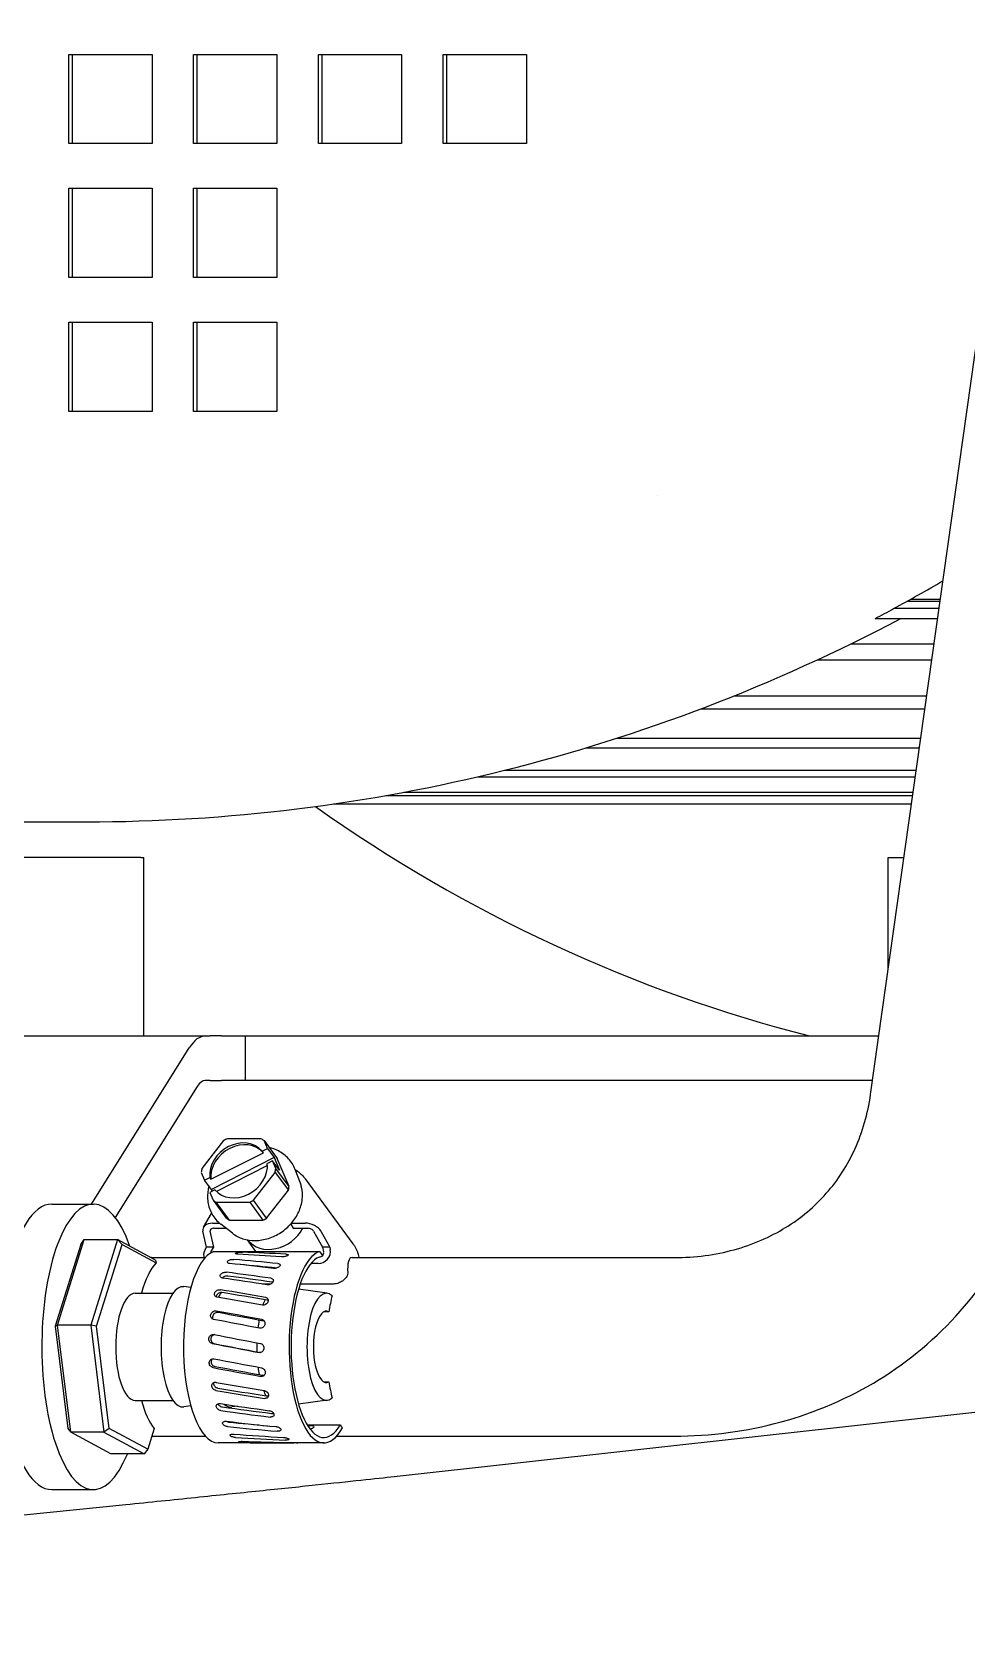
# Model space of a CAD drawing. Header units: millimetres. Extents: x -360063 to 84100, y -179792 to 59400.
# Drawn here: x 40102.9 to 40207.7, y 43552.7 to 43732.7 of the extents above; entities that cross this region are included whole.
import ezdxf

# ---------------------------------------------------------------- set-up
doc = ezdxf.new("R2010")
doc.units = ezdxf.units.MM
doc.header["$LTSCALE"] = 100
doc.layers.add('Visible', color=7, linetype='Continuous', lineweight=25)

msp = doc.modelspace()

# ---------------------------------------------------------------- linework, layer by layer
at = {"layer": 'Visible'}
for p, q in [((40196.89, 43613.59), (40231.6, 43860.06)), ((40107.03, 43730.17), (40116.36, 43730.17)), ((40107.03, 43720.17), (40107.03, 43730.17)), ((40107.39, 43730.17), (40107.39, 43720.17)), ((40116.36, 43730.17), (40116.36, 43720.17)), ((40121.02, 43720.17), (40121.02, 43730.17)), ((40121.02, 43730.17), (40130.34, 43730.17)), ((40121.38, 43730.17), (40121.38, 43720.17)), ((40130.34, 43730.17), (40130.34, 43720.17)), ((40135.01, 43730.17), (40144.33, 43730.17)), ((40135.01, 43720.17), (40135.01, 43730.17)), ((40135.37, 43730.17), (40135.37, 43720.17)), ((40144.33, 43730.17), (40144.33, 43720.17)), ((40149, 43730.17), (40158.32, 43730.17)), ((40149, 43720.17), (40149, 43730.17)), ((40149.36, 43730.17), (40149.36, 43720.17)), ((40158.32, 43730.17), (40158.32, 43720.17)), ((40116.36, 43720.17), (40107.03, 43720.17)), ((40130.34, 43720.17), (40121.02, 43720.17)), ((40144.33, 43720.17), (40135.01, 43720.17)), ((40158.32, 43720.17), (40149, 43720.17)), ((40107.03, 43705.17), (40107.03, 43715.17)), ((40107.03, 43715.17), (40116.36, 43715.17)), ((40107.39, 43715.17), (40107.39, 43705.17)), ((40116.36, 43715.17), (40116.36, 43705.17)), ((40121.02, 43715.17), (40130.34, 43715.17)), ((40121.02, 43705.17), (40121.02, 43715.17)), ((40121.38, 43715.17), (40121.38, 43705.17)), ((40130.34, 43715.17), (40130.34, 43705.17)), ((40116.36, 43705.17), (40107.03, 43705.17)), ((40130.34, 43705.17), (40121.02, 43705.17)), ((40107.03, 43690.17), (40107.03, 43700.17)), ((40107.03, 43700.17), (40116.36, 43700.17)), ((40107.39, 43700.17), (40107.39, 43690.17)), ((40116.36, 43700.17), (40116.36, 43690.17)), ((40121.02, 43700.17), (40130.34, 43700.17)), ((40121.02, 43690.17), (40121.02, 43700.17)), ((40121.38, 43700.17), (40121.38, 43690.17)), ((40130.34, 43700.17), (40130.34, 43690.17)), ((40116.36, 43690.17), (40107.03, 43690.17)), ((40130.34, 43690.17), (40121.02, 43690.17)), ((40200.96, 43668.88), (40204.68, 43668.88)), ((40204.71, 43669.1), (40201.37, 43669.1)), ((40197.39, 43666.95), (40204.41, 43666.95)), ((40204.56, 43668.06), (40199.48, 43668.06)), ((40194.67, 43664.1), (40204.01, 43664.1)), ((40190.92, 43662.32), (40203.75, 43662.32)), ((40181.55, 43658.27), (40203.18, 43658.27)), ((40177.88, 43656.84), (40202.98, 43656.84)), ((40168.47, 43653.54), (40202.52, 43653.54)), ((40165, 43652.46), (40202.37, 43652.46)), ((40152.84, 43649.22), (40201.91, 43649.22)), ((40155.85, 43649.94), (40202.01, 43649.94)), ((40142.56, 43647.11), (40201.61, 43647.11)), ((40144.56, 43647.48), (40201.66, 43647.48)), ((40136.68, 43646.17), (40201.48, 43646.17)), ((40068.18, 43644.17), (40108.97, 43644.17)), ((40115.1, 43640.17), (40100.67, 43640.17)), ((40115.1, 43640.17), (40115.44, 43640.17)), ((40115.44, 43620.17), (40115.44, 43640.17)), ((40198.86, 43640.17), (40200.64, 43640.17)), ((40198.86, 43627.57), (40198.86, 43640.17)), ((40085.02, 43620.17), (40122.33, 43620.17)), ((40122.33, 43620.17), (40122.87, 43620.17)), ((40124.16, 43620.17), (40122.87, 43620.17)), ((40124.16, 43620.17), (40126.8, 43620.17)), ((40126.8, 43620.17), (40127.44, 43620.17)), ((40126.8, 43620.17), (40126.8, 43615.17)), ((40127.44, 43620.17), (40197.82, 43620.17)), ((40109.59, 43601.33), (40120.52, 43618.83)), ((40122.87, 43615.17), (40122.33, 43615.17)), ((40122.87, 43615.17), (40124.16, 43615.17)), ((40126.8, 43615.17), (40124.16, 43615.17)), ((40127.44, 43615.17), (40126.8, 43615.17)), ((40197.12, 43615.17), (40127.44, 43615.17)), ((40121.43, 43614.5), (40112.24, 43599.81)), ((40124.38, 43608.44), (40121.95, 43605.31)), ((40128.56, 43608.65), (40124.8, 43608.65)), ((40128.7, 43607.27), (40129.28, 43607.57)), ((40128.91, 43608.44), (40130.39, 43606.43)), ((40129.28, 43607.57), (40128.91, 43608.44)), ((40129.28, 43607.57), (40130.04, 43606.53)), ((40122.96, 43604.11), (40128.84, 43607.08)), ((40130.04, 43606.53), (40123.01, 43602.97)), ((40128.84, 43607.08), (40128.7, 43607.27)), ((40129.86, 43606.18), (40129.28, 43605.89)), ((40130.63, 43605.14), (40129.86, 43606.18)), ((40130.23, 43605.31), (40129.86, 43606.18)), ((40130.04, 43606.53), (40130.63, 43605.14)), ((40131.71, 43603.3), (40130.39, 43606.43)), ((40121.88, 43604.88), (40122.25, 43604.01)), ((40122.25, 43604.01), (40122.82, 43604.3)), ((40123.01, 43602.97), (40122.25, 43604.01)), ((40122.82, 43604.3), (40122.96, 43604.11)), ((40129.3, 43605.64), (40123.58, 43602.74)), ((40127.72, 43601.75), (40130.16, 43604.88)), ((40130.16, 43604.88), (40131.64, 43602.87)), ((40131.71, 43603.3), (40130.23, 43605.31)), ((40132.98, 43603.66), (40132.4, 43605.2)), ((40133.53, 43604.15), (40138.88, 43596.88)), ((40123.41, 43602.92), (40122.83, 43602.63)), ((40122.83, 43602.63), (40123.2, 43601.75)), ((40123.1, 43602.76), (40123.01, 43602.97)), ((40129.2, 43599.74), (40131.64, 43602.87)), ((40105.12, 43601.33), (40109.78, 43601.33)), ((40123.2, 43601.75), (40124.68, 43599.74)), ((40125.03, 43599.53), (40123.55, 43601.54)), ((40123.55, 43601.54), (40127.3, 43601.54)), ((40127.3, 43601.54), (40128.78, 43599.53)), ((40129.2, 43599.74), (40127.72, 43601.75)), ((40122.12, 43598.75), (40123.04, 43600.28)), ((40123.12, 43599.19), (40123.91, 43599.19)), ((40123.25, 43598.61), (40124.65, 43598.61)), ((40125.36, 43598.06), (40124.07, 43599.06)), ((40125.03, 43599.53), (40128.78, 43599.53)), ((40131.9, 43599.09), (40132.16, 43598.61)), ((40131.99, 43599.19), (40133.51, 43599.19)), ((40132.16, 43598.61), (40133.83, 43598.61)), ((40108.36, 43596.8), (40105.49, 43587.65)), ((40105.75, 43587.76), (40108.76, 43597.35)), ((40108.36, 43596.8), (40108.76, 43597.35)), ((40108.76, 43597.35), (40112.49, 43597.35)), ((40112.49, 43597.35), (40109.48, 43587.76)), ((40110.15, 43587.65), (40113.02, 43596.8)), ((40116.74, 43595.05), (40112.49, 43597.35)), ((40113.02, 43596.8), (40112.49, 43597.35)), ((40113.02, 43596.8), (40116.83, 43594.74)), ((40122.46, 43596.49), (40122.05, 43598.29)), ((40123.28, 43596.49), (40122.87, 43598.29)), ((40128, 43596.02), (40127.05, 43597.31)), ((40134.47, 43598.29), (40135.46, 43596.49)), ((40135.29, 43598.29), (40136.28, 43596.49)), ((40116.28, 43595.33), (40122.16, 43595.33)), ((40122.31, 43596.24), (40122.46, 43596.49)), ((40123.28, 43596.49), (40122.46, 43596.49)), ((40122.96, 43595.96), (40123.28, 43596.49)), ((40123.29, 43596.02), (40135.13, 43596.02)), ((40135.13, 43596.02), (40135.47, 43595.56)), ((40135.46, 43596.49), (40135.59, 43595.96)), ((40136.28, 43596.49), (40135.46, 43596.49)), ((40136.28, 43596.49), (40136.34, 43596.24)), ((40138.78, 43595.33), (40174.88, 43595.33)), ((40139.59, 43595.33), (40139.58, 43595.38)), ((40134.97, 43594.66), (40134.16, 43594.66)), ((40114.45, 43591.33), (40118.69, 43591.33)), ((40120.71, 43591.97), (40119.93, 43592.08)), ((40129.67, 43592.37), (40128.73, 43592.37)), ((40136, 43591.33), (40132.78, 43591.78)), ((40136.66, 43592.37), (40132.97, 43592.37)), ((40105.49, 43587.65), (40105.75, 43587.76)), ((40107.24, 43575.75), (40105.75, 43587.76)), ((40109.48, 43587.76), (40105.75, 43587.76)), ((40109.48, 43587.76), (40110.97, 43575.75)), ((40110.15, 43587.65), (40109.48, 43587.76)), ((40136.18, 43589.25), (40135.61, 43589.25)), ((40105.49, 43587.65), (40106.91, 43576.19)), ((40111.57, 43576.19), (40110.15, 43587.65)), ((40135.61, 43581.42), (40136.18, 43581.42)), ((40114.45, 43579.33), (40118.69, 43579.33)), ((40120.71, 43578.7), (40119.93, 43578.59)), ((40136, 43579.34), (40132.78, 43578.89)), ((40224.74, 43579.75), (40143.5, 43570.76)), ((40125.94, 43578.68), (40125.29, 43578.59)), ((40106.91, 43576.19), (40107.24, 43575.75)), ((40110.97, 43575.75), (40107.24, 43575.75)), ((40111.74, 43573.32), (40107.24, 43575.75)), ((40111.57, 43576.19), (40110.97, 43575.75)), ((40110.97, 43575.75), (40115.47, 43573.32)), ((40115.87, 43573.87), (40111.57, 43576.19)), ((40116.6, 43576.19), (40115.87, 43573.87)), ((40116.33, 43575.33), (40122.33, 43575.33)), ((40128.23, 43576.58), (40128.37, 43576.58)), ((40133.75, 43576.58), (40137.48, 43576.58)), ((40137.06, 43575.33), (40174.88, 43575.33)), ((40115.47, 43573.32), (40111.74, 43573.32)), ((40115.87, 43573.87), (40115.47, 43573.32)), ((40131.7, 43574.57), (40123.77, 43574.57)), ((40135.61, 43574.57), (40132.61, 43574.57)), ((40105.12, 43569.33), (40109.78, 43569.33)), ((40113.42, 43567.62), (40098.74, 43566.13))]:
    msp.add_line(p, q, dxfattribs=at)
for centre, major_axis, ratio, start_param, end_param in [((40153.67, 43800.17), (0, 481.5), 0.764292, 0.18649, 3.049971), ((40153.67, 43800.17), (0, -476.5), 0.764292, 3.260217, 6.201394), ((40255.14, 43800.17), (0, 476.5), 0.932595, 0.125832, 2.872934), ((40248.65, 43800.17), (0, 461), 0.932595, 0.023162, 2.902935), ((40087.31, 43865.99), (0, -206.82), 0.932595, 0.460329, 0.460336), ((40106.08, 43865.99), (0, 221.82), 0.932595, 3.610022, 3.640175), ((40108.97, 43865.99), (0, -221.82), 0.932595, 0, 0.45717), ((40106.08, 43865.99), (0, 221.82), 0.932595, 3.598763, 3.610022), ((40229.88, 43800.17), (0, -185), 0.932595, 5.698622, 6.050163), ((40122.33, 43610.17), (0, 10), 0.360925, 0, 0.523599), ((40122.33, 43610.17), (0, 5), 0.360925, 0, 0.523599), ((40126.05, 43605.1), (2.76, 2.03), 0.837332, 0.064776, 2.681858), ((40126.19, 43604.91), (2.76, 2.03), 0.837332, 0.064776, 2.681858), ((40126.05, 43605.1), (-3.58, -2.63), 0.837332, 4.461619, 4.5682), ((40126.05, 43605.1), (3.58, 2.63), 0.837332, 0.272829, 0.37941), ((40126.05, 43605.1), (-2.76, -2.03), 0.837332, 0.064776, 2.681858), ((40126.05, 43605.1), (-3.58, -2.63), 0.837332, 5.508817, 5.615398), ((40126.05, 43605.1), (3.58, 2.63), 0.837332, 5.508817, 5.615398), ((40109.78, 43585.33), (0, -16), 0.360925, 2.351145, 7.004903), ((40127.54, 43603.08), (3.58, 2.63), 0.837332, 5.508817, 5.615398), ((40105.12, 43585.33), (0, 16), 0.360925, 0, 3.141593), ((40126.05, 43605.1), (-3.58, -2.63), 0.837332, 0.272829, 0.37941), ((40126.05, 43605.1), (3.58, 2.63), 0.837332, 4.461619, 4.5682), ((40123.33, 43598.29), (-1.28, 0.26), 0.671345, 5.007897, 6.578693), ((40123.33, 43598.29), (-0.462, 0.094), 0.671345, 5.007897, 6.578693), ((40127.54, 43603.08), (-3.58, -2.63), 0.837332, 0.272829, 0.37941), ((40130.05, 43599.67), (-3.07, -2.26), 0.837332, 0.040236, 2.106446), ((40127.54, 43603.08), (3.58, 2.63), 0.837332, 4.461619, 4.5682), ((40134.01, 43598.29), (1.35, -0.49), 0.563529, 0.571571, 2.142368), ((40134.01, 43598.29), (0.484, -0.176), 0.563529, 0.571571, 2.142368), ((40116.28, 43585.33), (0, 10), 0.360925, 0, 0.01764), ((40126.06, 43585.33), (9.28, -9.96), 0.098602, 3.287752, 3.39529), ((40123.77, 43585.33), (0, 10.77), 0.360925, 0.123816, 3.141593), ((40123.33, 43595.8), (-1.02, -0.75), 0.837332, 5.173298, 6.117591), ((40123.33, 43595.8), (0.368, 0.271), 0.837332, 2.031705, 2.344524), ((40132.36, 43585.33), (-52.25, 5.89), 0.172556, 4.768183, 4.862659), ((40127.03, 43585.33), (-51.85, 3.19), 0.198374, 4.650753, 4.745229), ((40132.36, 43585.33), (-51.85, 3.19), 0.198374, 4.743727, 4.838203), ((40135.61, 43585.33), (0, -10.77), 0.360925, 3.265409, 6.851818), ((40135.61, 43585.33), (0, -10.16), 0.360925, 3.283068, 6.816047), ((40135.17, 43595.8), (1.02, 0.75), 0.837332, 3.991311, 5.950917), ((40135.17, 43595.8), (0.368, 0.271), 0.837332, 3.991311, 5.950917), ((40142.21, 43585.33), (3.54, -9.98), 0.171802, 3.080718, 3.679368), ((40118.05, 43585.33), (0, 10), 0.360925, 0.345358, 0.927295), ((40132.36, 43585.33), (-52.88, 8.07), 0.134772, 4.783692, 4.878169), ((40132.36, 43585.33), (49.89, -7.62), 0.134772, 1.642054, 1.742218), ((40127.03, 43585.33), (-52.25, 5.89), 0.172556, 4.675209, 4.769685), ((40132.36, 43585.33), (49.29, -5.56), 0.172556, 1.631414, 1.715028), ((40114.45, 43585.33), (0, -6), 0.360925, 3.141593, 6.283185), ((40119.81, 43585.33), (0, 6.75), 0.360925, 6.232684, 9.475279), ((40125.17, 43585.33), (0, -6.75), 0.360925, 3.590244, 3.750058), ((40132.36, 43585.33), (-53.69, 9.63), 0.089682, 4.789796, 4.884273), ((40132.36, 43585.33), (50.65, -9.09), 0.089682, 1.648158, 1.748322), ((40127.03, 43585.33), (-52.88, 8.07), 0.134772, 4.690718, 4.785195), ((40135.89, 43585.33), (0, 6), 0.360925, 5.978493, 9.729471), ((40127.03, 43585.33), (-53.69, 9.63), 0.089682, 4.696822, 4.791299), ((40130.53, 43585.33), (0, -6.75), 0.360925, 3.815787, 3.950645), ((40135.89, 43585.33), (0, 4), 0.360925, 6.081827, 9.626136), ((40139.5, 43585.33), (0, -10), 0.360925, 4.103004, 4.309673), ((40127.03, 43585.33), (-54.62, 10.53), 0.04146, 4.694942, 4.789419), ((40132.36, 43585.33), (-54.62, 10.53), 0.04146, 4.787916, 4.882393), ((40132.36, 43585.33), (51.53, -9.93), 0.04146, 1.646279, 1.746442), ((40130.53, 43585.33), (0, -6.75), 0.360925, 4.255011, 4.393103), ((40132.36, 43585.33), (-55.6, 10.76), 0.006597, 1.408419, 1.502896), ((40127.03, 43585.33), (-55.6, 10.76), 0.006597, 1.501393, 1.59587), ((40127.03, 43585.33), (52.45, -10.15), 0.006597, 4.64294, 4.741504), ((40130.53, 43585.33), (0, -6.75), 0.360925, 4.646474, 4.796535), ((40127.03, 43585.33), (-56.56, 10.36), 0.051984, 1.512441, 1.606918), ((40132.36, 43585.33), (-56.56, 10.36), 0.051984, 1.419467, 1.513944), ((40127.03, 43585.33), (53.36, -9.77), 0.051984, 4.653989, 4.754152), ((40130.53, 43585.33), (0, -6.75), 0.360925, 5.056728, 5.19142), ((40125.17, 43585.33), (0, -6.75), 0.360925, 5.376382, 5.399563), ((40132.36, 43585.33), (-57.46, 9.36), 0.09274, 1.431911, 1.526387), ((40127.03, 43585.33), (54.21, -8.83), 0.09274, 4.666432, 4.766596), ((40139.5, 43585.33), (0, -10), 0.360925, 5.115105, 5.321774), ((40118.05, 43585.33), (0, -10), 0.360925, 5.35589, 5.86728), ((40127.03, 43585.33), (-57.46, 9.36), 0.09274, 1.524885, 1.619361), ((40132.36, 43585.33), (58.24, -7.81), 0.12724, 4.58581, 4.680287), ((40125.17, 43585.33), (0, -6.75), 0.360925, 5.971822, 6.333687), ((40130.53, 43585.33), (0, -6.75), 0.360925, 5.523497, 5.663147), ((40127.03, 43585.33), (58.24, -7.81), 0.12724, 4.678784, 4.773261), ((40127.03, 43585.33), (-54.94, 7.37), 0.12724, 1.537147, 1.63731), ((40132.36, 43585.33), (58.86, -5.81), 0.154088, 4.597052, 4.691529), ((40127.03, 43585.33), (-55.52, 5.48), 0.154088, 1.548389, 1.627217), ((40127.03, 43585.33), (58.86, -5.81), 0.154088, 4.690026, 4.784503), ((40132.36, 43585.33), (59.27, -3.45), 0.172121, 4.60695, 4.701427), ((40127.03, 43585.33), (59.27, -3.45), 0.172121, 4.699924, 4.794401), ((40127.03, 43585.33), (-55.81, -4.03), 0.167108, 1.680371, 1.68506), ((40139.22, 43585.33), (0, -10), 0.360925, 5.778112, 5.849653), ((40132.36, 43585.33), (59.47, -0.88), 0.180495, 4.615823, 4.7103), ((40127.03, 43585.33), (59.47, -0.88), 0.180495, 4.708797, 4.803274)]:
    msp.add_ellipse(centre, major_axis=major_axis, ratio=ratio, start_param=start_param, end_param=end_param, dxfattribs=at)
for points, knots in [([(40174.88, 43595.33), (40177.24, 43595.33), (40179.5, 43595.64), (40183.7, 43596.79), (40185.63, 43597.63), (40189.09, 43599.76), (40190.62, 43601.05), (40193.24, 43604.02), (40194.32, 43605.7), (40196, 43609.41), (40196.59, 43611.44), (40196.89, 43613.59)], [4.712389, 4.712389, 4.712389, 4.712389, 4.97087, 4.97087, 5.229351, 5.229351, 5.487832, 5.487832, 5.746313, 5.746313, 6.004794, 6.004794, 6.004794, 6.004794]), ([(40174.88, 43575.33), (40178.95, 43575.33), (40182.99, 43575.86), (40190.74, 43577.98), (40194.45, 43579.57), (40201.24, 43583.75), (40204.32, 43586.34), (40209.57, 43592.3), (40211.74, 43595.68), (40215.03, 43602.94), (40216.14, 43606.83), (40216.7, 43610.81)], [4.712389, 4.712389, 4.712389, 4.712389, 4.97087, 4.97087, 5.229351, 5.229351, 5.487832, 5.487832, 5.746313, 5.746313, 6.004794, 6.004794, 6.004794, 6.004794]), ([(40132.4, 43605.2), (40132.23, 43605.65), (40131.98, 43606.06), (40131.34, 43606.77), (40130.96, 43607.06), (40130.2, 43607.45), (40129.85, 43607.58), (40129.48, 43607.66)], [0.4892638, 0.4892638, 0.4892638, 0.4892638, 0.8041994, 0.8041994, 1.1181263, 1.1181263, 1.3520871, 1.3520871, 1.3520871, 1.3520871]), ([(40132.4, 43605.21), (40132.75, 43604.99), (40133.06, 43604.71), (40133.4, 43604.32), (40133.47, 43604.24), (40133.53, 43604.15)], [5.2519636, 5.2519636, 5.2519636, 5.2519636, 5.4990087, 5.4990087, 5.5621072, 5.5621072, 5.5621072, 5.5621072]), ([(40122.72, 43603.37), (40122.6, 43602.88), (40122.55, 43602.4), (40122.61, 43601.42), (40122.73, 43600.94), (40123.13, 43600.07), (40123.41, 43599.67), (40123.85, 43599.24), (40123.96, 43599.15), (40124.07, 43599.06)], [3.068507, 3.068507, 3.068507, 3.068507, 3.370537, 3.370537, 3.688532, 3.688532, 4.002978, 4.002978, 4.094485, 4.094485, 4.094485, 4.094485]), ([(40125.36, 43598.06), (40125.71, 43597.79), (40126.11, 43597.58), (40126.99, 43597.3), (40127.46, 43597.23), (40128.43, 43597.25), (40128.93, 43597.33), (40129.9, 43597.64), (40130.37, 43597.86), (40131.24, 43598.44), (40131.63, 43598.79), (40132.31, 43599.57), (40132.59, 43600), (40133, 43600.91), (40133.14, 43601.38), (40133.24, 43602.32), (40133.22, 43602.79), (40133.08, 43603.38), (40133.03, 43603.52), (40132.98, 43603.66)], [4.094485, 4.094485, 4.094485, 4.094485, 4.408962, 4.408962, 4.727503, 4.727503, 5.049523, 5.049523, 5.373227, 5.373227, 5.697425, 5.697425, 6.021412, 6.021412, 6.344241, 6.344241, 6.664225, 6.664225, 6.772449, 6.772449, 6.772449, 6.772449]), ([(40139.58, 43595.38), (40139.56, 43595.48), (40139.53, 43595.59), (40139.46, 43595.8), (40139.42, 43595.91), (40139.33, 43596.11), (40139.28, 43596.21), (40139.18, 43596.41), (40139.13, 43596.51), (40139.01, 43596.7), (40138.95, 43596.79), (40138.88, 43596.88)], [0.3888096, 0.3888096, 0.3888096, 0.3888096, 0.4552633, 0.4552633, 0.521717, 0.521717, 0.5881707, 0.5881707, 0.6546244, 0.6546244, 0.7210781, 0.7210781, 0.7210781, 0.7210781]), ([(40125.05, 43594.67), (40125.02, 43594.68), (40124.99, 43594.68), (40124.91, 43594.7), (40124.87, 43594.72), (40124.82, 43594.77), (40124.8, 43594.79), (40124.79, 43594.85), (40124.8, 43594.88), (40124.84, 43594.94), (40124.87, 43594.97), (40124.96, 43595.03), (40125.02, 43595.05), (40125.13, 43595.09), (40125.2, 43595.11), (40125.33, 43595.13), (40125.4, 43595.13), (40125.49, 43595.13), (40125.51, 43595.13), (40125.54, 43595.13)], [0.0088519, 0.0088519, 0.0088519, 0.0088519, 0.019136, 0.019136, 0.0382719, 0.0382719, 0.0574166, 0.0574166, 0.0765612, 0.0765612, 0.0957278, 0.0957278, 0.1148944, 0.1148944, 0.1340449, 0.1340449, 0.1531954, 0.1531954, 0.1620487, 0.1620487, 0.1620487, 0.1620487]), ([(40125.96, 43595.72), (40125.93, 43595.72), (40125.9, 43595.72), (40125.82, 43595.74), (40125.78, 43595.75), (40125.73, 43595.77), (40125.71, 43595.78), (40125.71, 43595.81), (40125.72, 43595.83), (40125.77, 43595.86), (40125.8, 43595.87), (40125.89, 43595.9), (40125.95, 43595.91), (40126.07, 43595.92), (40126.13, 43595.93), (40126.27, 43595.94), (40126.34, 43595.94), (40126.42, 43595.94), (40126.45, 43595.94), (40126.48, 43595.94)], [0.0088519, 0.0088519, 0.0088519, 0.0088519, 0.019136, 0.019136, 0.0382719, 0.0382719, 0.0574166, 0.0574166, 0.0765612, 0.0765612, 0.095739, 0.095739, 0.1149168, 0.1149168, 0.1340561, 0.1340561, 0.1531954, 0.1531954, 0.1620489, 0.1620489, 0.1620489, 0.1620489]), ([(40131.37, 43595.72), (40131.4, 43595.71), (40131.43, 43595.71), (40131.5, 43595.7), (40131.54, 43595.69), (40131.59, 43595.67), (40131.61, 43595.65), (40131.62, 43595.61), (40131.6, 43595.59), (40131.56, 43595.55), (40131.53, 43595.53), (40131.43, 43595.49), (40131.38, 43595.47), (40131.26, 43595.44), (40131.2, 43595.43), (40131.06, 43595.41), (40130.99, 43595.4), (40130.94, 43595.4), (40130.91, 43595.4), (40130.88, 43595.4), (40130.85, 43595.41)], [0.1620473, 0.1620473, 0.1620473, 0.1620473, 0.1723314, 0.1723314, 0.1914674, 0.1914674, 0.210612, 0.210612, 0.2297566, 0.2297566, 0.2489232, 0.2489232, 0.2680898, 0.2680898, 0.2872403, 0.2872403, 0.3063908, 0.3063908, 0.3063908, 0.3152441, 0.3152441, 0.3152441, 0.3152441]), ([(40124.27, 43593.03), (40124.24, 43593.03), (40124.21, 43593.04), (40124.13, 43593.07), (40124.08, 43593.1), (40124.02, 43593.16), (40124, 43593.2), (40123.99, 43593.28), (40123.99, 43593.33), (40124.03, 43593.41), (40124.06, 43593.46), (40124.14, 43593.54), (40124.19, 43593.58), (40124.3, 43593.64), (40124.37, 43593.66), (40124.5, 43593.69), (40124.56, 43593.7), (40124.65, 43593.7), (40124.68, 43593.7), (40124.7, 43593.7)], [0.0088519, 0.0088519, 0.0088519, 0.0088519, 0.019136, 0.019136, 0.0382719, 0.0382719, 0.0574166, 0.0574166, 0.0765612, 0.0765612, 0.0957278, 0.0957278, 0.1148944, 0.1148944, 0.1340449, 0.1340449, 0.1531954, 0.1531954, 0.1620487, 0.1620487, 0.1620487, 0.1620487]), ([(40124.86, 43593.26), (40124.83, 43593.26), (40124.81, 43593.26), (40124.72, 43593.26), (40124.65, 43593.26), (40124.52, 43593.22), (40124.46, 43593.2), (40124.35, 43593.14), (40124.29, 43593.1), (40124.24, 43593.05), (40124.24, 43593.05), (40124.23, 43593.04)], [-0.16206276, -0.16206276, -0.16206276, -0.16206276, -0.15320907, -0.15320907, -0.1340693, -0.1340693, -0.11492954, -0.11492954, -0.09574649, -0.09574649, -0.09166712, -0.09166712, -0.09166712, -0.09166712]), ([(40130.46, 43594.67), (40130.49, 43594.66), (40130.52, 43594.66), (40130.6, 43594.64), (40130.64, 43594.62), (40130.69, 43594.57), (40130.71, 43594.54), (40130.72, 43594.48), (40130.71, 43594.44), (40130.67, 43594.37), (40130.64, 43594.33), (40130.56, 43594.26), (40130.5, 43594.23), (40130.39, 43594.18), (40130.33, 43594.16), (40130.19, 43594.13), (40130.13, 43594.12), (40130.07, 43594.12), (40130.04, 43594.12), (40130.01, 43594.12), (40129.99, 43594.13)], [0.1620473, 0.1620473, 0.1620473, 0.1620473, 0.1723314, 0.1723314, 0.1914674, 0.1914674, 0.210612, 0.210612, 0.2297566, 0.2297566, 0.2489344, 0.2489344, 0.2681122, 0.2681122, 0.2872515, 0.2872515, 0.3063908, 0.3063908, 0.3063908, 0.3152443, 0.3152443, 0.3152443, 0.3152443]), ([(40138.29, 43593.6), (40138.29, 43593.5), (40138.27, 43593.38), (40138.17, 43593.17), (40138.08, 43593.05), (40137.87, 43592.83), (40137.73, 43592.72), (40137.45, 43592.56), (40137.29, 43592.49), (40136.97, 43592.39), (40136.81, 43592.37), (40136.66, 43592.37)], [-0.6597508, -0.6597508, -0.6597508, -0.6597508, -0.606505, -0.606505, -0.5540783, -0.5540783, -0.5016517, -0.5016517, -0.4541487, -0.4541487, -0.4066456, -0.4066456, -0.4066456, -0.4066456]), ([(40123.66, 43590.89), (40123.63, 43590.9), (40123.59, 43590.91), (40123.51, 43590.94), (40123.47, 43590.98), (40123.4, 43591.05), (40123.37, 43591.1), (40123.35, 43591.21), (40123.35, 43591.26), (40123.38, 43591.37), (40123.4, 43591.43), (40123.48, 43591.53), (40123.53, 43591.58), (40123.63, 43591.65), (40123.69, 43591.68), (40123.82, 43591.72), (40123.88, 43591.73), (40123.97, 43591.73), (40124, 43591.73), (40124.03, 43591.73)], [0.0088519, 0.0088519, 0.0088519, 0.0088519, 0.019136, 0.019136, 0.0382719, 0.0382719, 0.0574166, 0.0574166, 0.0765612, 0.0765612, 0.095739, 0.095739, 0.1149168, 0.1149168, 0.1340561, 0.1340561, 0.1531954, 0.1531954, 0.1620489, 0.1620489, 0.1620489, 0.1620489]), ([(40124.22, 43591.41), (40124.19, 43591.42), (40124.16, 43591.42), (40124.07, 43591.42), (40124.01, 43591.41), (40123.88, 43591.37), (40123.82, 43591.33), (40123.71, 43591.26), (40123.67, 43591.21), (40123.59, 43591.11), (40123.57, 43591.05), (40123.55, 43590.98), (40123.54, 43590.95), (40123.54, 43590.93)], [-0.1620625, -0.1620625, -0.1620625, -0.1620625, -0.15320907, -0.15320907, -0.13405673, -0.13405673, -0.11490438, -0.11490438, -0.09573391, -0.09573391, -0.07656344, -0.07656344, -0.06820628, -0.06820628, -0.06820628, -0.06820628]), ([(40129.68, 43593.02), (40129.71, 43593.01), (40129.74, 43593.01), (40129.82, 43592.98), (40129.86, 43592.95), (40129.92, 43592.89), (40129.94, 43592.85), (40129.96, 43592.76), (40129.96, 43592.71), (40129.92, 43592.61), (40129.9, 43592.56), (40129.82, 43592.47), (40129.77, 43592.43), (40129.66, 43592.36), (40129.6, 43592.33), (40129.47, 43592.29), (40129.4, 43592.28), (40129.34, 43592.28), (40129.32, 43592.28), (40129.29, 43592.28), (40129.26, 43592.28)], [0.1620473, 0.1620473, 0.1620473, 0.1620473, 0.1723314, 0.1723314, 0.1914674, 0.1914674, 0.210612, 0.210612, 0.2297566, 0.2297566, 0.2489344, 0.2489344, 0.2681122, 0.2681122, 0.2872515, 0.2872515, 0.3063908, 0.3063908, 0.3063908, 0.3152443, 0.3152443, 0.3152443, 0.3152443]), ([(40129.07, 43590.88), (40129.1, 43590.87), (40129.13, 43590.87), (40129.21, 43590.83), (40129.26, 43590.8), (40129.33, 43590.72), (40129.35, 43590.67), (40129.38, 43590.56), (40129.38, 43590.5), (40129.36, 43590.39), (40129.33, 43590.33), (40129.26, 43590.22), (40129.22, 43590.17), (40129.12, 43590.09), (40129.06, 43590.05), (40128.94, 43590), (40128.87, 43589.99), (40128.81, 43589.99), (40128.78, 43589.99), (40128.76, 43589.99), (40128.73, 43590)], [0.1620473, 0.1620473, 0.1620473, 0.1620473, 0.1723314, 0.1723314, 0.1914674, 0.1914674, 0.210612, 0.210612, 0.2297566, 0.2297566, 0.2489232, 0.2489232, 0.2680898, 0.2680898, 0.2872403, 0.2872403, 0.3063908, 0.3063908, 0.3063908, 0.3152441, 0.3152441, 0.3152441, 0.3152441]), ([(40129.38, 43590.53), (40129.37, 43590.53), (40129.36, 43590.54), (40129.32, 43590.55), (40129.29, 43590.56), (40129.26, 43590.57)], [0.13060991, 0.13060991, 0.13060991, 0.13060991, 0.13407306, 0.13407306, 0.14435719, 0.14435719, 0.14435719, 0.14435719]), ([(40123.26, 43588.4), (40123.23, 43588.41), (40123.2, 43588.42), (40123.11, 43588.46), (40123.06, 43588.49), (40122.99, 43588.58), (40122.96, 43588.63), (40122.92, 43588.75), (40122.92, 43588.82), (40122.93, 43588.94), (40122.95, 43589), (40123.02, 43589.12), (40123.06, 43589.17), (40123.16, 43589.26), (40123.22, 43589.3), (40123.34, 43589.34), (40123.41, 43589.36), (40123.49, 43589.36), (40123.52, 43589.35), (40123.55, 43589.35)], [0.0088519, 0.0088519, 0.0088519, 0.0088519, 0.019136, 0.019136, 0.0382719, 0.0382719, 0.0574166, 0.0574166, 0.0765612, 0.0765612, 0.0957278, 0.0957278, 0.1148944, 0.1148944, 0.1340449, 0.1340449, 0.1531954, 0.1531954, 0.1620487, 0.1620487, 0.1620487, 0.1620487]), ([(40123.76, 43589.17), (40123.73, 43589.18), (40123.7, 43589.18), (40123.62, 43589.18), (40123.55, 43589.17), (40123.43, 43589.12), (40123.37, 43589.08), (40123.27, 43589), (40123.23, 43588.95), (40123.17, 43588.83), (40123.15, 43588.77), (40123.13, 43588.65), (40123.13, 43588.58), (40123.16, 43588.49), (40123.18, 43588.45), (40123.19, 43588.42)], [-0.1620628, -0.1620628, -0.1620628, -0.1620628, -0.1532091, -0.1532091, -0.1340693, -0.1340693, -0.1149295, -0.1149295, -0.0957465, -0.0957465, -0.0765634, -0.0765634, -0.0574177, -0.0574177, -0.0459307, -0.0459307, -0.0459307, -0.0459307]), ([(40128.67, 43588.39), (40128.7, 43588.38), (40128.74, 43588.37), (40128.82, 43588.33), (40128.87, 43588.3), (40128.95, 43588.21), (40128.98, 43588.15), (40129.01, 43588.03), (40129.02, 43587.97), (40129.01, 43587.84), (40128.99, 43587.78), (40128.93, 43587.65), (40128.89, 43587.6), (40128.8, 43587.51), (40128.75, 43587.47), (40128.62, 43587.42), (40128.56, 43587.41), (40128.5, 43587.41), (40128.47, 43587.41), (40128.45, 43587.41), (40128.42, 43587.42)], [0.1620473, 0.1620473, 0.1620473, 0.1620473, 0.1723314, 0.1723314, 0.1914674, 0.1914674, 0.210612, 0.210612, 0.2297566, 0.2297566, 0.2489344, 0.2489344, 0.2681122, 0.2681122, 0.2872515, 0.2872515, 0.3063908, 0.3063908, 0.3063908, 0.3152443, 0.3152443, 0.3152443, 0.3152443]), ([(40123.1, 43585.72), (40123.07, 43585.72), (40123.04, 43585.73), (40122.95, 43585.77), (40122.89, 43585.81), (40122.81, 43585.9), (40122.78, 43585.96), (40122.73, 43586.08), (40122.72, 43586.15), (40122.72, 43586.28), (40122.74, 43586.35), (40122.79, 43586.47), (40122.83, 43586.53), (40122.92, 43586.62), (40122.97, 43586.66), (40123.09, 43586.71), (40123.16, 43586.72), (40123.24, 43586.72), (40123.27, 43586.72), (40123.3, 43586.71)], [0.0088519, 0.0088519, 0.0088519, 0.0088519, 0.019136, 0.019136, 0.0382719, 0.0382719, 0.0574166, 0.0574166, 0.0765612, 0.0765612, 0.095739, 0.095739, 0.1149168, 0.1149168, 0.1340561, 0.1340561, 0.1531954, 0.1531954, 0.1620489, 0.1620489, 0.1620489, 0.1620489]), ([(40123.38, 43586.7), (40123.34, 43586.69), (40123.3, 43586.68), (40123.19, 43586.64), (40123.14, 43586.6), (40123.05, 43586.51), (40123.01, 43586.45), (40122.96, 43586.33), (40122.94, 43586.26), (40122.94, 43586.13), (40122.95, 43586.06), (40123, 43585.94), (40123.03, 43585.88), (40123.11, 43585.79), (40123.17, 43585.75), (40123.26, 43585.71), (40123.29, 43585.7), (40123.32, 43585.69)], [-0.1475961, -0.1475961, -0.1475961, -0.1475961, -0.1340567, -0.1340567, -0.1149044, -0.1149044, -0.0957339, -0.0957339, -0.0765634, -0.0765634, -0.0574177, -0.0574177, -0.038272, -0.038272, -0.019136, -0.019136, -0.0088519, -0.0088519, -0.0088519, -0.0088519]), ([(40128.51, 43585.7), (40128.55, 43585.69), (40128.58, 43585.68), (40128.67, 43585.64), (40128.72, 43585.6), (40128.81, 43585.51), (40128.84, 43585.46), (40128.89, 43585.33), (40128.9, 43585.26), (40128.9, 43585.14), (40128.89, 43585.07), (40128.84, 43584.94), (40128.81, 43584.88), (40128.73, 43584.79), (40128.67, 43584.76), (40128.56, 43584.7), (40128.49, 43584.69), (40128.44, 43584.69), (40128.41, 43584.69), (40128.38, 43584.69), (40128.35, 43584.7)], [0.1620473, 0.1620473, 0.1620473, 0.1620473, 0.1723314, 0.1723314, 0.1914674, 0.1914674, 0.210612, 0.210612, 0.2297566, 0.2297566, 0.2489232, 0.2489232, 0.2680898, 0.2680898, 0.2872403, 0.2872403, 0.3063908, 0.3063908, 0.3063908, 0.3152441, 0.3152441, 0.3152441, 0.3152441]), ([(40123.19, 43583), (40123.16, 43583.01), (40123.12, 43583.02), (40123.03, 43583.06), (40122.98, 43583.1), (40122.88, 43583.19), (40122.84, 43583.24), (40122.79, 43583.36), (40122.77, 43583.43), (40122.76, 43583.56), (40122.77, 43583.62), (40122.81, 43583.75), (40122.85, 43583.81), (40122.93, 43583.89), (40122.98, 43583.93), (40123.09, 43583.99), (40123.15, 43584), (40123.24, 43584), (40123.27, 43584), (40123.3, 43583.99)], [0.0088519, 0.0088519, 0.0088519, 0.0088519, 0.019136, 0.019136, 0.0382719, 0.0382719, 0.0574166, 0.0574166, 0.0765612, 0.0765612, 0.0957278, 0.0957278, 0.1148944, 0.1148944, 0.1340449, 0.1340449, 0.1531954, 0.1531954, 0.1620487, 0.1620487, 0.1620487, 0.1620487]), ([(40123.1, 43583.98), (40123.1, 43583.98), (40123.1, 43583.98), (40123.06, 43583.94), (40123.03, 43583.88), (40122.99, 43583.76), (40122.98, 43583.69), (40122.99, 43583.56), (40123, 43583.5), (40123.06, 43583.37), (40123.1, 43583.32), (40123.19, 43583.23), (40123.25, 43583.19), (40123.34, 43583.15), (40123.37, 43583.14), (40123.41, 43583.14)], [-0.1150123, -0.1150123, -0.1150123, -0.1150123, -0.1149044, -0.1149044, -0.0957339, -0.0957339, -0.0765634, -0.0765634, -0.0574177, -0.0574177, -0.038272, -0.038272, -0.019136, -0.019136, -0.0088519, -0.0088519, -0.0088519, -0.0088519]), ([(40128.61, 43582.99), (40128.64, 43582.98), (40128.67, 43582.97), (40128.77, 43582.93), (40128.82, 43582.89), (40128.91, 43582.81), (40128.96, 43582.75), (40129.01, 43582.63), (40129.03, 43582.56), (40129.05, 43582.44), (40129.04, 43582.38), (40129, 43582.25), (40128.97, 43582.2), (40128.9, 43582.11), (40128.85, 43582.08), (40128.74, 43582.03), (40128.68, 43582.01), (40128.62, 43582.01), (40128.59, 43582.01), (40128.56, 43582.02), (40128.53, 43582.02)], [0.1620473, 0.1620473, 0.1620473, 0.1620473, 0.1723314, 0.1723314, 0.1914674, 0.1914674, 0.210612, 0.210612, 0.2297566, 0.2297566, 0.2489344, 0.2489344, 0.2681122, 0.2681122, 0.2872515, 0.2872515, 0.3063908, 0.3063908, 0.3063908, 0.3152443, 0.3152443, 0.3152443, 0.3152443]), ([(40123.52, 43580.44), (40123.49, 43580.45), (40123.46, 43580.46), (40123.36, 43580.49), (40123.3, 43580.53), (40123.2, 43580.61), (40123.16, 43580.66), (40123.09, 43580.77), (40123.07, 43580.83), (40123.05, 43580.95), (40123.05, 43581.01), (40123.08, 43581.13), (40123.11, 43581.18), (40123.18, 43581.26), (40123.23, 43581.3), (40123.34, 43581.35), (40123.4, 43581.36), (40123.49, 43581.36), (40123.51, 43581.36), (40123.54, 43581.35)], [0.0088519, 0.0088519, 0.0088519, 0.0088519, 0.019136, 0.019136, 0.0382719, 0.0382719, 0.0574166, 0.0574166, 0.0765612, 0.0765612, 0.095739, 0.095739, 0.1149168, 0.1149168, 0.1340561, 0.1340561, 0.1531954, 0.1531954, 0.1620489, 0.1620489, 0.1620489, 0.1620489]), ([(40123.25, 43581.31), (40123.24, 43581.26), (40123.24, 43581.21), (40123.26, 43581.11), (40123.28, 43581.05), (40123.35, 43580.94), (40123.4, 43580.88), (40123.5, 43580.8), (40123.56, 43580.77), (40123.65, 43580.73), (40123.69, 43580.72), (40123.72, 43580.72)], [-0.09156755, -0.09156755, -0.09156755, -0.09156755, -0.07656344, -0.07656344, -0.05741773, -0.05741773, -0.03827201, -0.03827201, -0.019136, -0.019136, -0.00885188, -0.00885188, -0.00885188, -0.00885188]), ([(40128.75, 43582.16), (40128.78, 43582.15), (40128.81, 43582.15), (40128.83, 43582.15), (40128.87, 43582.15), (40128.9, 43582.15), (40128.94, 43582.16)], [-0.00885369, -0.00885369, -0.00885369, -0.00885369, 0, 0, 0, 0.0112475, 0.0112475, 0.0112475, 0.0112475]), ([(40124.08, 43578.19), (40124.04, 43578.2), (40124.01, 43578.2), (40123.91, 43578.23), (40123.85, 43578.26), (40123.74, 43578.33), (40123.69, 43578.37), (40123.61, 43578.47), (40123.59, 43578.52), (40123.56, 43578.62), (40123.55, 43578.68), (40123.57, 43578.78), (40123.6, 43578.82), (40123.66, 43578.89), (40123.71, 43578.92), (40123.81, 43578.97), (40123.87, 43578.98), (40123.96, 43578.98), (40123.99, 43578.97), (40124.02, 43578.97)], [0.0088519, 0.0088519, 0.0088519, 0.0088519, 0.019136, 0.019136, 0.0382719, 0.0382719, 0.0574166, 0.0574166, 0.0765612, 0.0765612, 0.095739, 0.095739, 0.1149168, 0.1149168, 0.1340561, 0.1340561, 0.1531954, 0.1531954, 0.1620489, 0.1620489, 0.1620489, 0.1620489]), ([(40123.75, 43578.94), (40123.76, 43578.9), (40123.79, 43578.86), (40123.86, 43578.78), (40123.91, 43578.74), (40124.01, 43578.67), (40124.07, 43578.64), (40124.17, 43578.61), (40124.21, 43578.6), (40124.24, 43578.6)], [-0.0718421, -0.0718421, -0.0718421, -0.0718421, -0.05741773, -0.05741773, -0.03827201, -0.03827201, -0.019136, -0.019136, -0.00885188, -0.00885188, -0.00885188, -0.00885188]), ([(40128.94, 43580.43), (40128.97, 43580.42), (40129.01, 43580.41), (40129.1, 43580.38), (40129.16, 43580.34), (40129.26, 43580.26), (40129.31, 43580.21), (40129.38, 43580.1), (40129.4, 43580.04), (40129.43, 43579.93), (40129.43, 43579.87), (40129.4, 43579.76), (40129.38, 43579.72), (40129.31, 43579.64), (40129.26, 43579.61), (40129.16, 43579.56), (40129.1, 43579.55), (40129.04, 43579.55), (40129.01, 43579.55), (40128.98, 43579.55), (40128.95, 43579.56)], [0.1620473, 0.1620473, 0.1620473, 0.1620473, 0.1723314, 0.1723314, 0.1914674, 0.1914674, 0.210612, 0.210612, 0.2297566, 0.2297566, 0.2489344, 0.2489344, 0.2681122, 0.2681122, 0.2872515, 0.2872515, 0.3063908, 0.3063908, 0.3063908, 0.3152441, 0.3152441, 0.3152441, 0.3152441]), ([(40129.15, 43579.84), (40129.18, 43579.83), (40129.21, 43579.83), (40129.23, 43579.83), (40129.29, 43579.83), (40129.35, 43579.84), (40129.41, 43579.86), (40129.42, 43579.87), (40129.42, 43579.87)], [-0.00885369, -0.00885369, -0.00885369, -0.00885369, 0, 0, 0, 0.01913976, 0.01913976, 0.02103267, 0.02103267, 0.02103267, 0.02103267]), ([(40124.82, 43576.4), (40124.78, 43576.4), (40124.75, 43576.41), (40124.64, 43576.43), (40124.58, 43576.45), (40124.47, 43576.5), (40124.42, 43576.54), (40124.33, 43576.61), (40124.3, 43576.65), (40124.26, 43576.72), (40124.25, 43576.77), (40124.27, 43576.84), (40124.29, 43576.88), (40124.35, 43576.93), (40124.39, 43576.96), (40124.49, 43576.99), (40124.55, 43577), (40124.64, 43577), (40124.67, 43577), (40124.7, 43576.99)], [0.0088519, 0.0088519, 0.0088519, 0.0088519, 0.019136, 0.019136, 0.0382719, 0.0382719, 0.0574166, 0.0574166, 0.0765612, 0.0765612, 0.0957278, 0.0957278, 0.1148944, 0.1148944, 0.1340449, 0.1340449, 0.1531954, 0.1531954, 0.1620487, 0.1620487, 0.1620487, 0.1620487]), ([(40124.61, 43577), (40124.63, 43576.99), (40124.64, 43576.99), (40124.7, 43576.96), (40124.77, 43576.94), (40124.87, 43576.91), (40124.91, 43576.91), (40124.94, 43576.9)], [-0.04210192, -0.04210192, -0.04210192, -0.04210192, -0.03827201, -0.03827201, -0.019136, -0.019136, -0.00885188, -0.00885188, -0.00885188, -0.00885188]), ([(40129.49, 43578.18), (40129.53, 43578.17), (40129.56, 43578.17), (40129.66, 43578.14), (40129.73, 43578.11), (40129.83, 43578.04), (40129.88, 43578), (40129.96, 43577.91), (40129.99, 43577.86), (40130.02, 43577.77), (40130.03, 43577.72), (40130.01, 43577.63), (40129.99, 43577.59), (40129.93, 43577.53), (40129.89, 43577.5), (40129.78, 43577.47), (40129.72, 43577.46), (40129.66, 43577.46), (40129.64, 43577.46), (40129.61, 43577.46), (40129.58, 43577.46)], [0.1620473, 0.1620473, 0.1620473, 0.1620473, 0.1723314, 0.1723314, 0.1914674, 0.1914674, 0.210612, 0.210612, 0.2297566, 0.2297566, 0.2489232, 0.2489232, 0.2680898, 0.2680898, 0.2872403, 0.2872403, 0.3063908, 0.3063908, 0.3063908, 0.3152441, 0.3152441, 0.3152441, 0.3152441]), ([(40129.74, 43577.87), (40129.77, 43577.87), (40129.8, 43577.86), (40129.83, 43577.86), (40129.88, 43577.86), (40129.93, 43577.87), (40129.97, 43577.88)], [-0.00885369, -0.00885369, -0.00885369, -0.00885369, 0, 0, 0, 0.01593234, 0.01593234, 0.01593234, 0.01593234]), ([(40125.7, 43575.18), (40125.66, 43575.18), (40125.62, 43575.18), (40125.52, 43575.2), (40125.45, 43575.21), (40125.34, 43575.24), (40125.28, 43575.26), (40125.19, 43575.3), (40125.16, 43575.33), (40125.12, 43575.38), (40125.11, 43575.4), (40125.11, 43575.45), (40125.13, 43575.48), (40125.18, 43575.51), (40125.22, 43575.53), (40125.32, 43575.55), (40125.38, 43575.56), (40125.47, 43575.56), (40125.5, 43575.55), (40125.53, 43575.55)], [0.0088519, 0.0088519, 0.0088519, 0.0088519, 0.019136, 0.019136, 0.0382719, 0.0382719, 0.0574166, 0.0574166, 0.0765612, 0.0765612, 0.0957278, 0.0957278, 0.1148944, 0.1148944, 0.1340449, 0.1340449, 0.1531954, 0.1531954, 0.1620487, 0.1620487, 0.1620487, 0.1620487]), ([(40130.24, 43576.39), (40130.27, 43576.39), (40130.31, 43576.38), (40130.41, 43576.36), (40130.47, 43576.34), (40130.58, 43576.29), (40130.64, 43576.26), (40130.72, 43576.19), (40130.76, 43576.15), (40130.8, 43576.09), (40130.81, 43576.05), (40130.8, 43575.99), (40130.78, 43575.96), (40130.72, 43575.92), (40130.68, 43575.9), (40130.58, 43575.87), (40130.52, 43575.87), (40130.46, 43575.87), (40130.44, 43575.87), (40130.41, 43575.87), (40130.38, 43575.87)], [0.1620473, 0.1620473, 0.1620473, 0.1620473, 0.1723314, 0.1723314, 0.1914674, 0.1914674, 0.210612, 0.210612, 0.2297566, 0.2297566, 0.2489344, 0.2489344, 0.2681122, 0.2681122, 0.2872515, 0.2872515, 0.3063908, 0.3063908, 0.3063908, 0.3152443, 0.3152443, 0.3152443, 0.3152443]), ([(40131.11, 43575.17), (40131.15, 43575.17), (40131.19, 43575.17), (40131.29, 43575.15), (40131.36, 43575.14), (40131.47, 43575.11), (40131.53, 43575.09), (40131.62, 43575.05), (40131.65, 43575.03), (40131.7, 43575), (40131.71, 43574.98), (40131.7, 43574.95), (40131.69, 43574.93), (40131.64, 43574.91), (40131.6, 43574.9), (40131.5, 43574.89), (40131.44, 43574.88), (40131.38, 43574.88), (40131.35, 43574.88), (40131.32, 43574.88), (40131.29, 43574.88)], [0.1620473, 0.1620473, 0.1620473, 0.1620473, 0.1723314, 0.1723314, 0.1914674, 0.1914674, 0.210612, 0.210612, 0.2297566, 0.2297566, 0.2489344, 0.2489344, 0.2681122, 0.2681122, 0.2872515, 0.2872515, 0.3063908, 0.3063908, 0.3063908, 0.3152443, 0.3152443, 0.3152443, 0.3152443]), ([(40134.06, 43576.53), (40134.09, 43576.53), (40134.12, 43576.53), (40134.15, 43576.53), (40134.21, 43576.53), (40134.27, 43576.53), (40134.37, 43576.5), (40134.41, 43576.48), (40134.46, 43576.44), (40134.48, 43576.41), (40134.49, 43576.35), (40134.48, 43576.32), (40134.44, 43576.26), (40134.4, 43576.23), (40134.32, 43576.18), (40134.26, 43576.15), (40134.17, 43576.12), (40134.13, 43576.11), (40134.09, 43576.1)], [-0.0088537, -0.0088537, -0.0088537, -0.0088537, 0, 0, 0, 0.0191398, 0.0191398, 0.0382795, 0.0382795, 0.0574626, 0.0574626, 0.0766456, 0.0766456, 0.0957913, 0.0957913, 0.1149371, 0.1149371, 0.1271181, 0.1271181, 0.1271181, 0.1271181]), ([(40126.66, 43574.6), (40126.62, 43574.6), (40126.58, 43574.61), (40126.48, 43574.61), (40126.41, 43574.61), (40126.3, 43574.62), (40126.24, 43574.63), (40126.15, 43574.64), (40126.11, 43574.65), (40126.06, 43574.67), (40126.05, 43574.68), (40126.06, 43574.69), (40126.07, 43574.7), (40126.12, 43574.72), (40126.16, 43574.73), (40126.26, 43574.73), (40126.32, 43574.74), (40126.41, 43574.74), (40126.44, 43574.74), (40126.47, 43574.74)], [0.0088519, 0.0088519, 0.0088519, 0.0088519, 0.019136, 0.019136, 0.0382719, 0.0382719, 0.0574166, 0.0574166, 0.0765612, 0.0765612, 0.0957278, 0.0957278, 0.1148944, 0.1148944, 0.1340449, 0.1340449, 0.1531954, 0.1531954, 0.1620487, 0.1620487, 0.1620487, 0.1620487]), ([(40132.08, 43574.6), (40132.11, 43574.6), (40132.15, 43574.6), (40132.25, 43574.6), (40132.32, 43574.6), (40132.44, 43574.59), (40132.49, 43574.59), (40132.59, 43574.58), (40132.62, 43574.57), (40132.67, 43574.57), (40132.68, 43574.57), (40132.68, 43574.57), (40132.66, 43574.57), (40132.61, 43574.57), (40132.57, 43574.57), (40132.47, 43574.57), (40132.41, 43574.57), (40132.36, 43574.57), (40132.33, 43574.57), (40132.3, 43574.57), (40132.27, 43574.57)], [0.1620473, 0.1620473, 0.1620473, 0.1620473, 0.1723314, 0.1723314, 0.1914674, 0.1914674, 0.210612, 0.210612, 0.2297566, 0.2297566, 0.2489344, 0.2489344, 0.2681122, 0.2681122, 0.2872515, 0.2872515, 0.3063908, 0.3063908, 0.3063908, 0.3152443, 0.3152443, 0.3152443, 0.3152443]), ([(40143.5, 43570.76), (40142.49, 43570.65), (40141.24, 43570.51), (40138.28, 43570.2), (40136.56, 43570.02), (40132.75, 43569.61), (40130.64, 43569.4), (40126.13, 43568.93), (40123.72, 43568.68), (40118.7, 43568.16), (40116.08, 43567.9), (40113.42, 43567.62)], [1.576179, 1.576179, 1.576179, 1.576179, 1.780095, 1.780095, 1.984011, 1.984011, 2.187927, 2.187927, 2.391843, 2.391843, 2.595759, 2.595759, 2.595759, 2.595759])]:
    msp.add_open_spline(points, degree=3, knots=knots, dxfattribs=at)
for points in [[(40129.9, 43592.57), (40129.87, 43592.58), (40129.85, 43592.58), (40129.83, 43592.58)], [(40128.95, 43588.2), (40128.93, 43588.2), (40128.91, 43588.21), (40128.88, 43588.21)]]:
    msp.add_open_spline(points, degree=3, dxfattribs=at)

doc.saveas('drawing.dxf')
